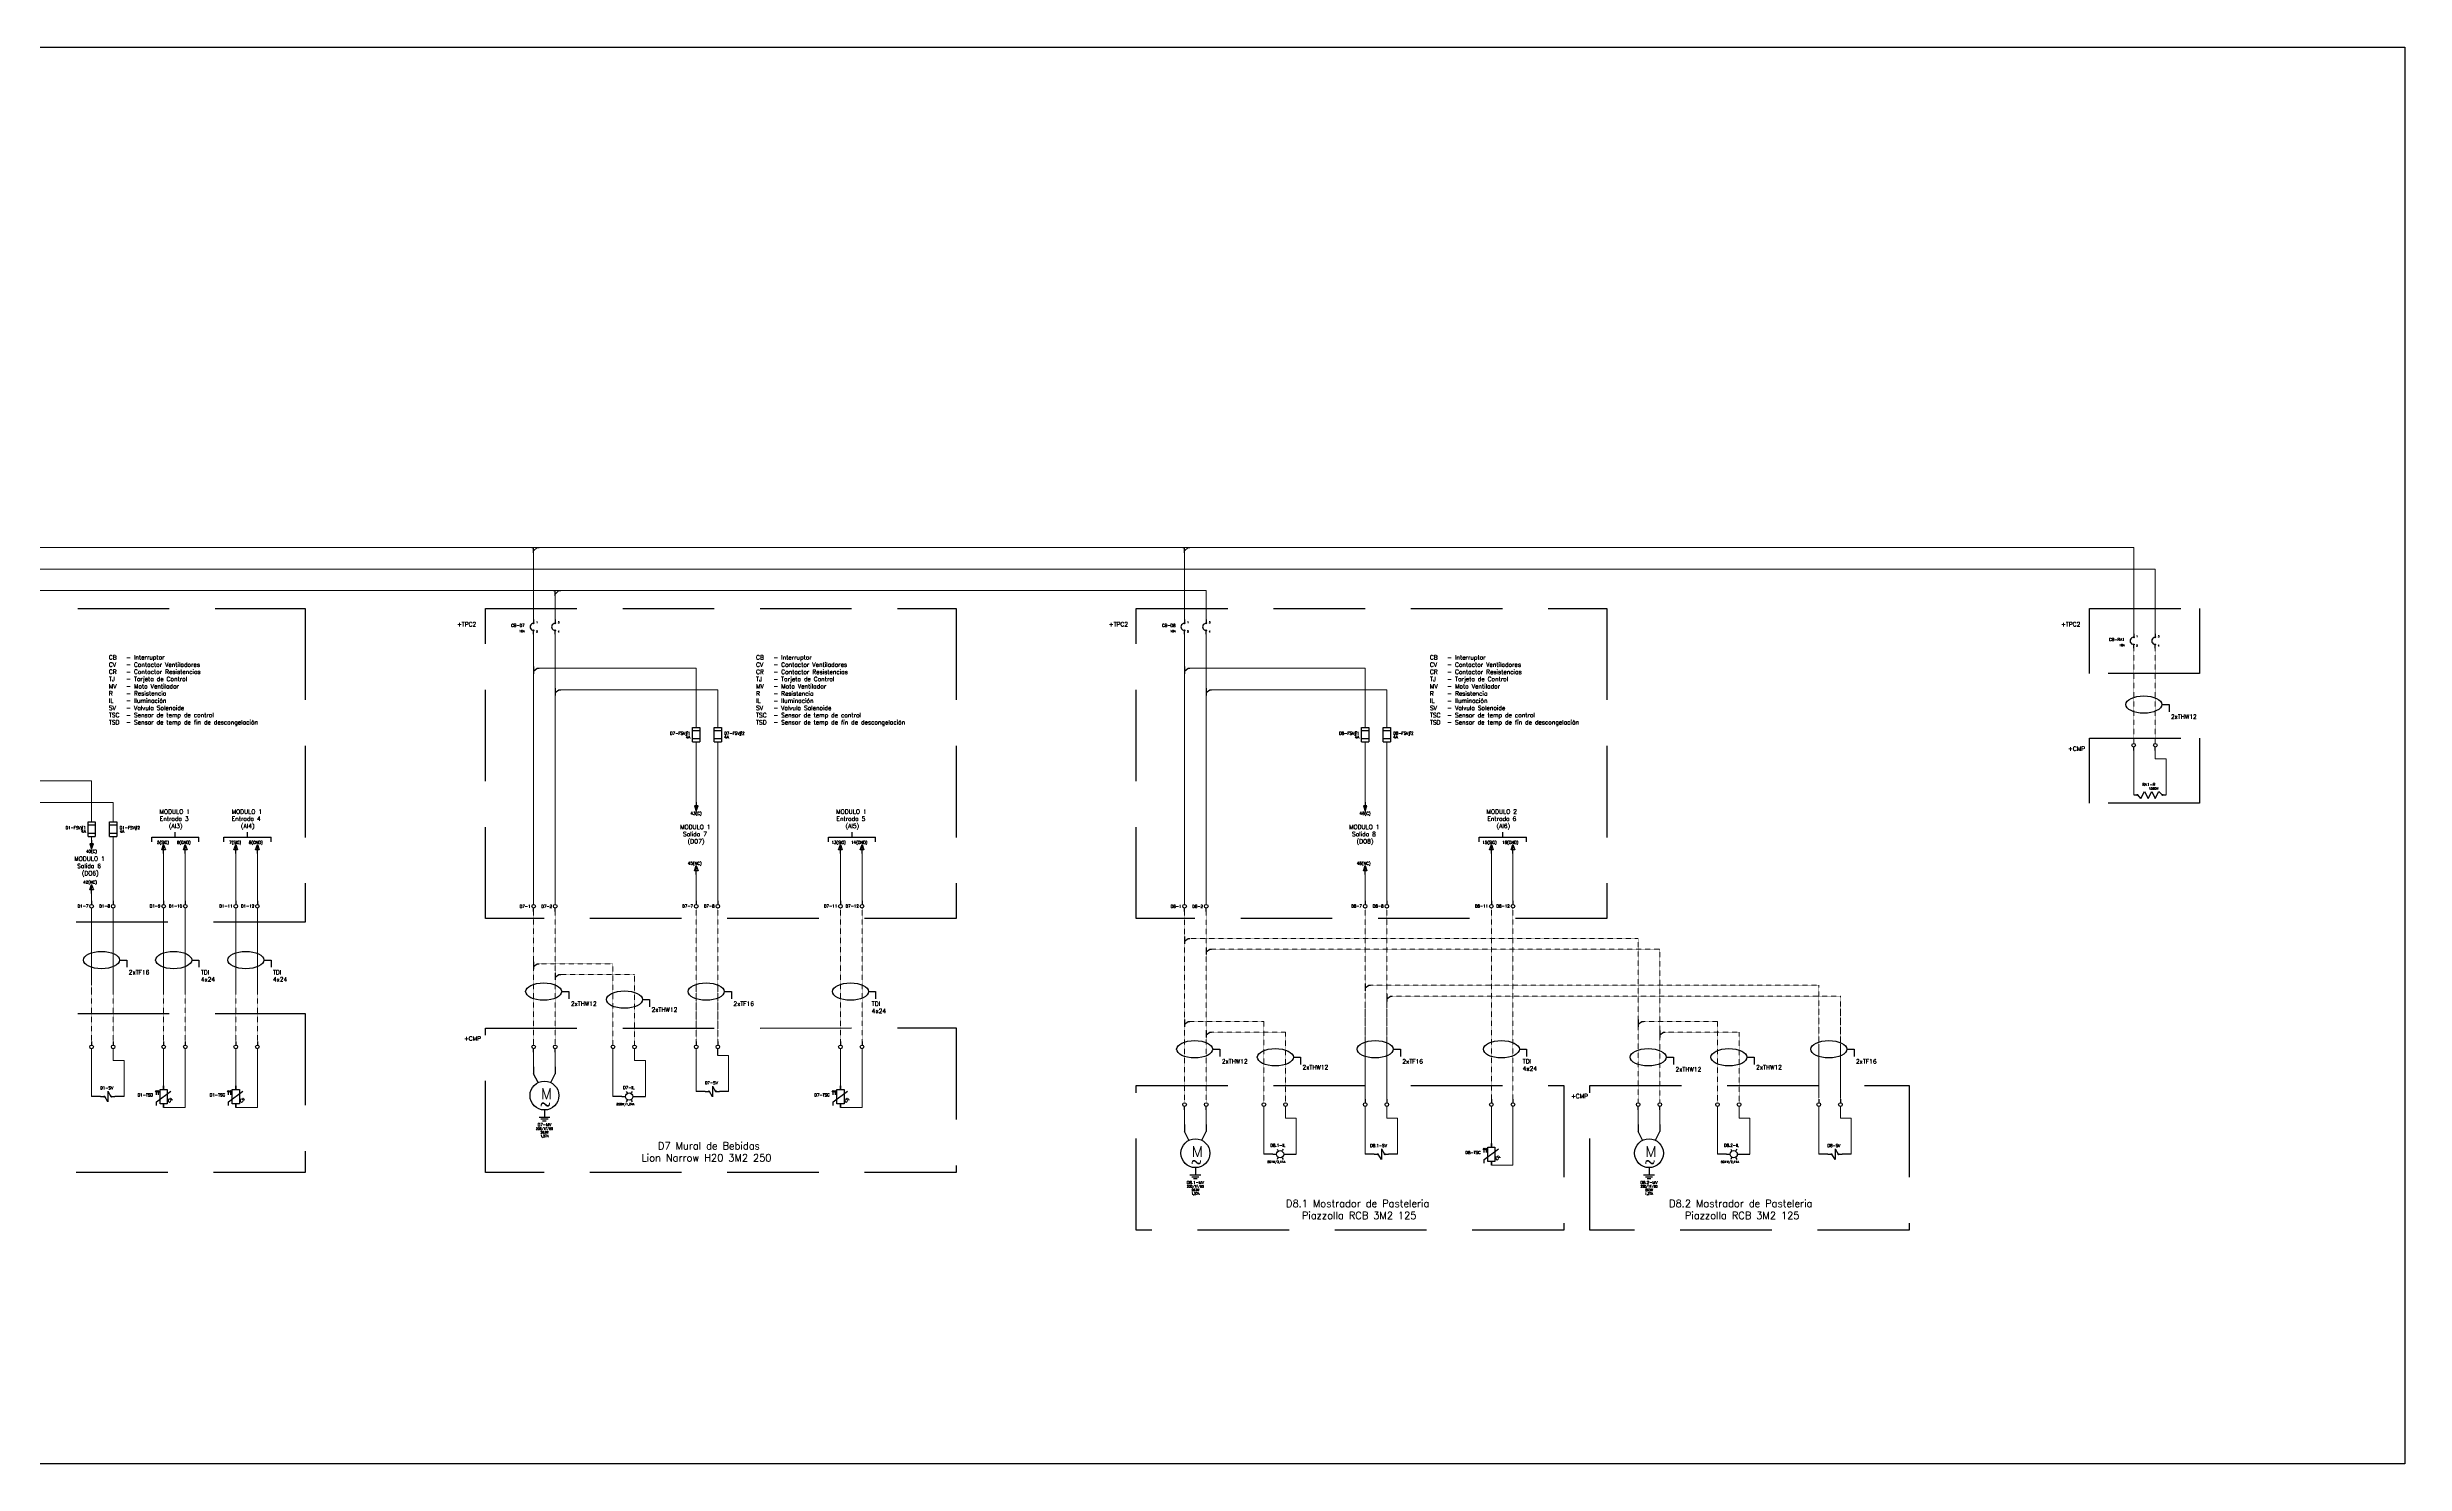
# Model space of a CAD drawing. Header units: inches. Extents: x 75782 to 87231, y -34126 to -18655.
# Drawn here: x 80034 to 83304, y -26993 to -25028 of the extents above; entities that cross this region are included whole.
import ezdxf
from ezdxf.enums import TextEntityAlignment as Align

# ---------------------------------------------------------------- set-up
doc = ezdxf.new("R2010")
doc.units = ezdxf.units.IN
doc.header["$MEASUREMENT"] = 0
doc.linetypes.add('DASHED', pattern=[19.05, 12.7, -6.35])
doc.linetypes.add('EPLANLINE7', pattern=[0])
for name, color, linetype, lineweight in [('A-Cable Belden', 9, 'Continuous', 18), ('A-Cables 220V', 6, 'Continuous', 18), ('SYMBOL', 2, 'Continuous', 25)]:
    doc.layers.add(name, color=color, linetype=linetype, lineweight=lineweight)
doc.layers.add('TEXTOS', color=7, linetype='Continuous')
doc.styles.get("Standard").update_dxf_attribs({"font": 'ROMANS.SHX'})

# ---------------------------------------------------------------- blocks, each defined once
blk = doc.blocks.new('Solenoid Coil')
for p, q in [((0, 0), (4.3, 0)), ((10, -7.5), (5.7, 0)), ((10, 7.5), (10, -7.5)), ((10, 7.5), (14.3, 0)), ((15.7, 0), (20, 0))]:
    blk.add_line(p, q)
for centre in [(5, 0), (15, 0)]:
    blk.add_circle(centre, 0.704)
at = {"flags": 4}
for tag, height, p in [('NAME', 4, (17.5, 10)), ('PAGE', 3, (15, -17.5))]:
    blk.add_attdef(tag, text='', height=height, dxfattribs=at).set_placement(p, align=Align.RIGHT)
blk = doc.blocks.new('Temperature sensor')
for p, q in [((-10, -22.5), (10, -7.5)), ((-10, -27.5), (-10, -22.5))]:
    blk.add_line(p, q)
for points in [[(0, 0), (0, 0), (0, -5), (0, -5)], [(-5, -5), (5, -5), (5, -25), (-5, -25)], [(0, -30), (0, -30), (0, -25), (0, -25)]]:
    blk.add_lwpolyline(points, close=True)
at = {"layer": 'SYMBOL', "color": 0, "linetype": 'EPLANLINE7', "lineweight": 25}
for p, q in [((-10.4, -6.5), (-11.9, -8.9)), ((-10.4, -6.5), (-10.4, -12.5)), ((-10.4, -6.5), (-8.9, -8.9)), ((-7.4, -6.5), (-7.4, -12.5))]:
    blk.add_line(p, q, dxfattribs=at)
at = {"layer": 'SYMBOL', "color": 0, "linetype": 'EPLANLINE7', "lineweight": 13}
for p, q in [((-7.4, -6.5), (-8.9, -8.9)), ((-7.4, -6.5), (-5.9, -8.9)), ((-7.4, -12.5), (-7.4, -12.5)), ((-7.4, -12.5), (-7.4, -12.5)), ((6.6, -18.3), (6.6, -21.9)), ((6.6, -21.9), (8.1, -23.1)), ((9.6, -17.1), (8.1, -18.3)), ((8.1, -18.3), (9.6, -19.5)), ((8.1, -23.1), (9.6, -21.9)), ((11.1, -18.3), (9.6, -17.1)), ((9.6, -21.9), (11.1, -18.3)), ((9.6, -19.5), (12.6, -19.5))]:
    blk.add_line(p, q, dxfattribs=at)
at = {"flags": 4}
blk.add_attdef('NAME', text='', height=4, dxfattribs=at).set_placement((-14.8, -14.6), align=Align.RIGHT)
blk = doc.blocks.new('Arrow-down')
for p, q in [((0, 0), (0, -12.5)), ((2.5, -5), (-2.5, -5)), ((-2.5, -5), (0, -12.5)), ((0, -12.5), (2.5, -5))]:
    blk.add_line(p, q)
at = {"flags": 4}
blk.add_attdef('NAME', text='', height=4, dxfattribs=at).set_placement((7.5, -17.5), align=Align.RIGHT)
blk = doc.blocks.new('Arrow-up')
for p, q in [((-2.5, 5), (0, 12.5)), ((2.5, 5), (-2.5, 5)), ((0, 0), (0, 12.5)), ((0, 12.5), (2.5, 5))]:
    blk.add_line(p, q)
at = {"flags": 4}
blk.add_attdef('NAME', text='', height=4, dxfattribs=at).set_placement((7.5, 13.5), align=Align.RIGHT)
blk = doc.blocks.new('Fusible')
at = {"color": 0, "ltscale": 0.1}
for p, q in [((45791, 2917.9), (45791, 2937.9)), ((45791, 2937.9), (45801, 2937.9)), ((45791, 2933.9), (45801, 2933.9)), ((45801, 2921.9), (45791, 2921.9)), ((45791, 2917.9), (45801, 2917.9)), ((45801, 2937.9), (45801, 2917.9))]:
    blk.add_line(p, q, dxfattribs=at)
at = {"flags": 4}
for p in [(45787.9, 2927.9), (45787.9, 2922.9)]:
    blk.add_attdef('NAME', text='', height=4, dxfattribs=at).set_placement(p, align=Align.RIGHT)
blk = doc.blocks.new('fusible1')
at = {"color": 0, "ltscale": 0.1}
for p, q in [((45821, 2917.9), (45821, 2937.9)), ((45821, 2937.9), (45831, 2937.9)), ((45821, 2933.9), (45831, 2933.9)), ((45831, 2921.9), (45821, 2921.9)), ((45821, 2917.9), (45831, 2917.9)), ((45831, 2937.9), (45831, 2917.9))]:
    blk.add_line(p, q, dxfattribs=at)
at = {"flags": 4}
for p in [(45834.9, 2927.9), (45834.9, 2922.9)]:
    blk.add_attdef('NAME', p, '', height=4, dxfattribs=at)
blk = doc.blocks.new('Borne - arriba')
blk.add_line((0, 0), (0, -5))
blk.add_circle((0, -7.5), 2.5)
at = {"flags": 4}
blk.add_attdef('NAME', text='', height=4, dxfattribs=at).set_placement((-4.4, -9.3), align=Align.RIGHT)
blk.add_attdef('#', (4.6, -8.9), '', height=3, dxfattribs=at)
blk = doc.blocks.new('derivación inferior')
for p, q in [((-2.5, 0), (0, 0)), ((0, -7.5), (0, 0)), ((0, -5), (5, 0)), ((5, 0), (7.5, 0))]:
    blk.add_line(p, q)
blk = doc.blocks.new('2F Breaker')
for p, q in [((0, 0), (0, -4.3)), ((30, 0), (30, -4.3)), ((0, -20), (0, -15.7)), ((30, -20), (30, -15.7))]:
    blk.add_line(p, q)
for centre in [(0, -5), (0, -15), (30, -5), (30, -15)]:
    blk.add_circle(centre, 0.653)
for centre in [(0, -10), (30, -10)]:
    blk.add_arc(centre, 5, 110, 250)
for s, p in [('2', (3.6, -17.7)), ('1', (3.6, -5)), ('3', (33.6, -5)), ('4', (33.6, -17.7))]:
    blk.add_text(s, height=2.5).set_placement(p)
at = {"flags": 4}
for tag, height, p in [('FEATURES', 3, (-12.5, -17.5)), ('NAME', 4, (-12.5, -10))]:
    blk.add_attdef(tag, text='', height=height, dxfattribs=at).set_placement(p, align=Align.RIGHT)
blk = doc.blocks.new('2F motor')
for p, q in [((0, 0), (0, -10)), ((30, 0), (30, -10)), ((6.1, -22.1), (0, -10)), ((23.9, -22.1), (30, -10)), ((15, -60), (15, -70)), ((7.5, -70), (22.5, -70)), ((10, -72.5), (20, -72.5)), ((12.5, -75), (17.5, -75))]:
    blk.add_line(p, q)
blk.add_circle((15, -40), 20)
blk.add_text('M', height=15).set_placement((10, -45))
at = {"insert": (8.6, -43.8), "char_height": 15, "width": 78.304, "attachment_point": 1}
blk.add_mtext('{\\Fsimplex|c0;~}', dxfattribs=at)
at = {"flags": 4}
for tag, height, p in [('CURRENT', 3, (15, -97.5)), ('VOLTAJE', 3, (15, -87.5)), ('NAME', 4, (15, -82.5)), ('HP', 3, (15, -92.5))]:
    blk.add_attdef(tag, text='', height=height, dxfattribs=at).set_placement(p, align=Align.CENTER)
blk = doc.blocks.new('derivación a la derecha')
for p, q in [((0, 2.5), (0, -7.5)), ((0, -3.75), (5, 0)), ((5, 0), (7.5, 0))]:
    blk.add_line(p, q)
blk = doc.blocks.new('Borne - abajo')
blk.add_line((0, 0), (0, 5))
blk.add_circle((0, 7.5), 2.5)
at = {"flags": 4}
blk.add_attdef('NAME', text='', height=4, dxfattribs=at).set_placement((-4.4, 5.3), align=Align.RIGHT)
blk.add_attdef('#', (4.6, 5.9), '', height=3, dxfattribs=at)
blk = doc.blocks.new('Pilot Light')
for p, q in [((-10, 0), (-5, 0)), ((-4.1, 7.1), (-3, 5.2)), ((4.1, 7.1), (3, 5.2)), ((5, 0), (10, 0)), ((-3, -5.2), (-4.1, -7.1)), ((3, -5.2), (4.1, -7.1))]:
    blk.add_line(p, q)
blk.add_circle((0, 0), 5)
at = {"flags": 4}
for tag, height, p in [('NAME', 4, (7.4, 10.4)), ('COLOR', 3, (7.2, -12.1))]:
    blk.add_attdef(tag, text='', height=height, dxfattribs=at).set_placement(p, align=Align.RIGHT)
blk = doc.blocks.new('Heater')
for p, q in [((0, 0), (4.3, 0)), ((10, -5), (5.7, 0)), ((10, -5), (15, 5)), ((15, 5), (20, -5)), ((20, -5), (25, 5)), ((25, 5), (30, -5)), ((30, -5), (35, 5)), ((35, 5), (39.3, 0)), ((40.7, 0), (45, 0))]:
    blk.add_line(p, q)
for centre in [(5, 0), (40, 0)]:
    blk.add_circle(centre, 0.704)
at = {"flags": 4}
for tag, height, p in [('NAME', 4, (30, 12.5)), ('DATA', 3, (27.5, 7.5))]:
    blk.add_attdef(tag, text='', height=height, dxfattribs=at).set_placement(p, align=Align.RIGHT)

msp = doc.modelspace()

# ---------------------------------------------------------------- linework, layer by layer
at = {"ltscale": 0.1}
for p, q in [((82966.7, -25940), (82976.7, -25940)), ((82976.7, -25940), (82976.7, -25950)), ((80178.5, -26130.5), (80178.5, -26123.7)), ((80178.5, -26123.7), (80244, -26123.7)), ((80211.2, -26123.7), (80211.2, -26117)), ((80244, -26130.5), (80244, -26123.7)), ((80278.5, -26130.5), (80278.5, -26123.7)), ((80278.5, -26123.7), (80344, -26123.7)), ((80311.2, -26123.7), (80311.2, -26117)), ((80344, -26130.5), (80344, -26123.7)), ((81117.1, -26130.5), (81117.1, -26123.7)), ((81117.1, -26123.7), (81182.6, -26123.7)), ((81149.9, -26123.7), (81149.9, -26117)), ((81182.6, -26130.5), (81182.6, -26123.7)), ((82020, -26130.5), (82020, -26123.7)), ((82020, -26123.7), (82085.6, -26123.7)), ((82052.8, -26123.7), (82052.8, -26117)), ((82085.6, -26130.5), (82085.6, -26123.7)), ((80134, -26294.3), (80144, -26294.3)), ((80144, -26294.3), (80144, -26304.3)), ((80234, -26294.3), (80244, -26294.3)), ((80244, -26294.3), (80244, -26304.3)), ((80334, -26294.3), (80344, -26294.3)), ((80344, -26294.3), (80344, -26304.3)), ((80747.2, -26338), (80757.2, -26338)), ((80757.2, -26338), (80757.2, -26348)), ((80859.2, -26349.1), (80869.2, -26349.1)), ((80869.2, -26349.1), (80869.2, -26359.1)), ((80972.7, -26338), (80982.7, -26338)), ((80972.7, -26338), (80982.7, -26338)), ((80982.7, -26338), (80982.7, -26348)), ((80982.7, -26338), (80982.7, -26348)), ((81172.7, -26338), (81182.7, -26338)), ((81182.7, -26338), (81182.7, -26348)), ((80963.8, -26426.5), (80963.8, -26417.2)), ((81650.2, -26418), (81660.2, -26418)), ((81660.2, -26418), (81660.2, -26428)), ((81900.6, -26418), (81910.6, -26418)), ((81900.6, -26418), (81910.6, -26418)), ((81910.6, -26418), (81910.6, -26428)), ((81910.6, -26418), (81910.6, -26428)), ((82075.6, -26418), (82085.6, -26418)), ((82085.6, -26418), (82085.6, -26428)), ((82529.8, -26418), (82539.8, -26418)), ((82529.8, -26418), (82539.8, -26418)), ((82539.8, -26418), (82539.8, -26428)), ((82539.8, -26418), (82539.8, -26428)), ((81762.1, -26429.1), (81772.1, -26429.1)), ((81772.1, -26429.1), (81772.1, -26439.1)), ((82279.3, -26429.1), (82289.3, -26429.1)), ((82289.3, -26429.1), (82289.3, -26439.1)), ((82391.3, -26429.1), (82401.3, -26429.1)), ((82401.3, -26429.1), (82401.3, -26439.1))]:
    msp.add_line(p, q, dxfattribs=at)
for p, q in [((82927.7, -26003.9), (82927.7, -25998.9)), ((82957.7, -26003.9), (82957.7, -25998.9)), ((80095.1, -26407.2), (80095.1, -26412.2)), ((80125.1, -26407.2), (80125.1, -26412.2)), ((80195.1, -26407.2), (80195.1, -26412.2)), ((80225.1, -26407.2), (80225.1, -26412.2)), ((80295.1, -26407.2), (80295.1, -26412.2)), ((80325.1, -26407.2), (80325.1, -26412.2)), ((80708.3, -26422.2), (80708.3, -26417.2)), ((80738.3, -26422.2), (80738.3, -26417.2)), ((80933.8, -26407.2), (80933.8, -26412.2)), ((80963.8, -26407.2), (80963.8, -26412.2)), ((81133.8, -26407.2), (81133.8, -26412.2)), ((81163.8, -26407.2), (81163.8, -26412.2)), ((80107.6, -26483.6), (80095.1, -26483.6)), ((80140.1, -26483.6), (80127.6, -26483.6)), ((80830.8, -26483.6), (80818.3, -26483.6)), ((80850.8, -26483.6), (80863.3, -26483.6)), ((80946.3, -26476.5), (80933.8, -26476.5)), ((80978.8, -26476.5), (80966.3, -26476.5)), ((81861.7, -26487.2), (81861.7, -26492.2)), ((81861.7, -26487.2), (81861.7, -26492.2)), ((81861.7, -26487.2), (81861.7, -26492.2)), ((81861.7, -26487.2), (81861.7, -26492.2)), ((81891.7, -26487.2), (81891.7, -26492.2)), ((81891.7, -26487.2), (81891.7, -26492.2)), ((81891.7, -26487.2), (81891.7, -26492.2)), ((81891.7, -26487.2), (81891.7, -26492.2)), ((82036.7, -26487.2), (82036.7, -26492.2)), ((82066.7, -26487.2), (82066.7, -26492.2)), ((82490.9, -26487.2), (82490.9, -26492.2)), ((82490.9, -26487.2), (82490.9, -26492.2)), ((82490.9, -26487.2), (82490.9, -26492.2)), ((82490.9, -26487.2), (82490.9, -26492.2)), ((82520.9, -26487.2), (82520.9, -26492.2)), ((82520.9, -26487.2), (82520.9, -26492.2)), ((82520.9, -26487.2), (82520.9, -26492.2)), ((82520.9, -26487.2), (82520.9, -26492.2)), ((81611.2, -26502.2), (81611.2, -26497.2)), ((81641.2, -26502.2), (81641.2, -26497.2)), ((82240.4, -26502.2), (82240.4, -26497.2)), ((82270.4, -26502.2), (82270.4, -26497.2)), ((81733.7, -26563.6), (81721.2, -26563.6)), ((81753.7, -26563.6), (81766.2, -26563.6)), ((81874.2, -26563.6), (81861.7, -26563.6)), ((81906.7, -26563.6), (81894.2, -26563.6)), ((82362.9, -26563.6), (82350.4, -26563.6)), ((82382.9, -26563.6), (82395.4, -26563.6)), ((82503.4, -26563.6), (82490.9, -26563.6)), ((82535.9, -26563.6), (82523.4, -26563.6))]:
    msp.add_line(p, q)
msp.add_lwpolyline([(75782.1, -25028.5), (83303.8, -25028.5), (83303.8, -26992.9), (75782.1, -26992.9)], close=True, dxfattribs=at)
msp.add_lwpolyline([(75782.1, -25028.5), (83303.8, -25028.5), (83303.8, -26992.9), (75782.1, -26992.9)], close=True, dxfattribs=at)
at = {"linetype": 'DASHED', "ltscale": 10}
for points in [[(79504.4, -25806.7), (80391.3, -25806.7), (80391.3, -26241.9), (79504.4, -26241.9)], [(80641.3, -25806.7), (81294.2, -25806.7), (81294.2, -26236.9), (80641.3, -26236.9)], [(81544.2, -25806.7), (82197.1, -25806.7), (82197.1, -26236.9), (81544.2, -26236.9)], [(82866.3, -25806.7), (83019.2, -25806.7), (83019.2, -25896.9), (82866.3, -25896.9)], [(82866.3, -25986.7), (83019.2, -25986.7), (83019.2, -26076.9), (82866.3, -26076.9)], [(79504.4, -26368.6), (80391.3, -26368.6), (80391.3, -26588.8), (79504.4, -26588.8)], [(80641.3, -26388.6), (81294.2, -26388.5), (81294.2, -26588.8), (80641.3, -26588.8)], [(81544.2, -26468.5), (82137.1, -26468.5), (82137.1, -26668.8), (81544.2, -26668.8)], [(82173.4, -26468.5), (82616.3, -26468.5), (82616.3, -26668.8), (82173.4, -26668.8)]]:
    msp.add_lwpolyline(points, close=True, dxfattribs=at)
for centre in [(82927.7, -25996.4), (82957.7, -25996.4), (80095.1, -26414.7), (80125.1, -26414.7), (80195.1, -26414.7), (80225.1, -26414.7), (80295.1, -26414.7), (80325.1, -26414.7), (80708.3, -26414.7), (80738.3, -26414.7), (80818.3, -26414.7), (80848.3, -26414.7), (80933.8, -26414.7), (80933.8, -26414.7), (80933.8, -26414.7), (80963.8, -26414.7), (80963.8, -26414.7), (80963.8, -26414.7), (81133.8, -26414.7), (81163.8, -26414.7), (81611.2, -26494.7), (81641.2, -26494.7), (81721.2, -26494.7), (81751.2, -26494.7), (81861.7, -26494.7), (81861.7, -26494.7), (81861.7, -26494.7), (81861.7, -26494.7), (81861.7, -26494.7), (81861.7, -26494.7), (81891.7, -26494.7), (81891.7, -26494.7), (81891.7, -26494.7), (81891.7, -26494.7), (81891.7, -26494.7), (81891.7, -26494.7), (82036.7, -26494.7), (82066.7, -26494.7), (82240.4, -26494.7), (82270.4, -26494.7), (82350.4, -26494.7), (82380.4, -26494.7), (82490.9, -26494.7), (82490.9, -26494.7), (82490.9, -26494.7), (82490.9, -26494.7), (82490.9, -26494.7), (82490.9, -26494.7), (82520.9, -26494.7), (82520.9, -26494.7), (82520.9, -26494.7), (82520.9, -26494.7), (82520.9, -26494.7), (82520.9, -26494.7)]:
    msp.add_circle(centre, 2.5)
at = {"ltscale": 0.1}
for centre in [(82941.7, -25940), (80109, -26294.3), (80209, -26294.3), (80309, -26294.3), (80722.2, -26338), (80834.2, -26349.1), (80947.7, -26338), (81147.7, -26338), (81625.2, -26418), (81737.1, -26429.1), (81875.6, -26418), (82050.6, -26418), (82254.3, -26429.1), (82366.3, -26429.1), (82504.8, -26418)]:
    msp.add_ellipse(centre, major_axis=(-25, 0), ratio=0.48, dxfattribs=at)
at = {"layer": 'A-Cable Belden'}
for p, q in [((80195.1, -26217.2), (80195.1, -26146.7)), ((80225.1, -26146.7), (80225.1, -26217.2)), ((80295.1, -26217.2), (80295.1, -26146.7)), ((80325.1, -26146.7), (80325.1, -26217.2)), ((81133.8, -26217.2), (81133.8, -26146.7)), ((81163.8, -26146.7), (81163.8, -26217.2)), ((82036.7, -26217.2), (82036.7, -26146.7)), ((82066.7, -26146.7), (82066.7, -26217.2)), ((80195.1, -26334.2), (80195.1, -26222.2)), ((80225.1, -26222.2), (80225.1, -26334.2)), ((80295.1, -26334.2), (80295.1, -26222.2)), ((80325.1, -26222.2), (80325.1, -26334.2)), ((80195.1, -26468.6), (80195.1, -26417.2)), ((80225.1, -26417.2), (80225.1, -26498.6)), ((80295.1, -26471.1), (80295.1, -26417.2)), ((80325.1, -26417.2), (80325.1, -26498.6)), ((81133.8, -26471.1), (81133.8, -26417.2)), ((81163.8, -26417.2), (81163.8, -26498.6)), ((80225.1, -26498.6), (80195.1, -26498.6)), ((80325.1, -26498.6), (80295.1, -26498.6)), ((81163.8, -26498.6), (81133.8, -26498.6)), ((82036.7, -26551.1), (82036.7, -26497.2)), ((82066.7, -26497.2), (82066.7, -26578.6)), ((82066.7, -26578.6), (82036.7, -26578.6))]:
    msp.add_line(p, q, dxfattribs=at)
at = {"layer": 'A-Cable Belden', "linetype": 'DASHED', "ltscale": 0.01}
for p, q in [((81133.8, -26222.2), (81133.8, -26407.2)), ((81163.8, -26222.2), (81163.8, -26407.2)), ((82036.7, -26222.2), (82036.7, -26487.2)), ((82066.7, -26222.2), (82066.7, -26487.2)), ((80195.1, -26334.2), (80195.1, -26338.1)), ((80195.1, -26338.1), (80195.1, -26407.2)), ((80225.1, -26334.2), (80225.1, -26338.1)), ((80225.1, -26338.1), (80225.1, -26407.2)), ((80295.1, -26334.2), (80295.1, -26338.1)), ((80295.1, -26338.1), (80295.1, -26407.2)), ((80325.1, -26334.2), (80325.1, -26338.1)), ((80325.1, -26338.1), (80325.1, -26407.2))]:
    msp.add_line(p, q, dxfattribs=at)
at = {"layer": 'A-Cables 220V'}
for p, q in [((77316.9, -25722.1), (82927.7, -25722.1)), ((80708.3, -25822.3), (80708.3, -25722.1)), ((81611.2, -25822.3), (81611.2, -25722.1)), ((82927.7, -25841.8), (82927.7, -25722.1)), ((77346.9, -25752.1), (82957.7, -25752.1)), ((82957.7, -25841.8), (82957.7, -25752.1)), ((77376.9, -25782.1), (81641.2, -25782)), ((80738.3, -25822.3), (80738.3, -25782)), ((81641.2, -25822.3), (81641.2, -25782.1)), ((80708.3, -25842.3), (80708.3, -25887.3)), ((80738.3, -25842.3), (80738.3, -25917.3)), ((81611.2, -25842.3), (81611.2, -25887.3)), ((81641.2, -25842.3), (81641.2, -25917.3)), ((80708.3, -25897.3), (80708.3, -26217.2)), ((80715.8, -25889.8), (80933.8, -25889.8)), ((80933.8, -25889.8), (80933.8, -25971.9)), ((81611.2, -25897.3), (81611.2, -26217.2)), ((81618.7, -25889.8), (81861.7, -25889.8)), ((81861.7, -25889.8), (81861.7, -25971.9)), ((80738.3, -25927.3), (80738.3, -26217.2)), ((80745.8, -25919.8), (80963.8, -25919.8)), ((80963.8, -25919.8), (80963.8, -25971.9)), ((81641.2, -25927.3), (81641.2, -26217.2)), ((81648.7, -25919.8), (81891.7, -25919.8)), ((81891.7, -25919.8), (81891.7, -25971.9)), ((80933.8, -25991.9), (80933.8, -26075.5)), ((80963.8, -25991.9), (80963.8, -26217.2)), ((81861.7, -25991.9), (81861.7, -26075.5)), ((81891.7, -25991.9), (81891.7, -26217.2)), ((82927.7, -25998.9), (82927.7, -26065.4)), ((82957.7, -25998.9), (82957.7, -26015.4)), ((82972.7, -26015.4), (82957.7, -26015.4)), ((82972.7, -26065.4), (82972.7, -26015.4)), ((79602.6, -26045.7), (80095.1, -26045.7)), ((80095.1, -26045.7), (80095.1, -26102.8)), ((79632.6, -26075.7), (80125.1, -26075.7)), ((80125.1, -26075.7), (80125.1, -26102.8)), ((80095.1, -26122.8), (80095.1, -26128.1)), ((80125.1, -26122.8), (80125.1, -26217.2)), ((80933.8, -26175.7), (80933.8, -26217.2)), ((81861.7, -26175.7), (81861.7, -26217.2)), ((80095.1, -26201.9), (80095.1, -26217.2)), ((80095.1, -26222.2), (80095.1, -26329.2)), ((80125.1, -26222.2), (80125.1, -26334.2)), ((80095.1, -26417.2), (80095.1, -26483.6)), ((80125.1, -26417.2), (80125.1, -26433.6)), ((80708.3, -26417.2), (80708.3, -26442.2)), ((80738.3, -26417.2), (80738.3, -26442.2)), ((80818.3, -26417.2), (80818.3, -26483.6)), ((80848.3, -26417.2), (80848.3, -26433.6)), ((80933.8, -26417.2), (80933.8, -26476.5)), ((80140.1, -26433.6), (80125.1, -26433.6)), ((80140.1, -26483.6), (80140.1, -26433.6)), ((80863.3, -26433.6), (80848.3, -26433.6)), ((80863.3, -26483.6), (80863.3, -26433.6)), ((80978.8, -26426.5), (80963.8, -26426.5)), ((80978.8, -26476.5), (80978.8, -26426.5)), ((81611.2, -26497.2), (81611.2, -26522.2)), ((81641.2, -26497.2), (81641.2, -26522.2)), ((81721.2, -26497.2), (81721.2, -26563.6)), ((81751.2, -26497.2), (81751.2, -26513.6)), ((81766.2, -26513.6), (81751.2, -26513.6)), ((81766.2, -26563.6), (81766.2, -26513.6)), ((81861.7, -26497.2), (81861.7, -26563.6)), ((81891.7, -26513.6), (81891.7, -26497.2)), ((81891.7, -26513.6), (81891.7, -26497.2)), ((81906.7, -26513.6), (81891.7, -26513.6)), ((81906.7, -26563.6), (81906.7, -26513.6)), ((82240.4, -26497.2), (82240.4, -26522.2)), ((82270.4, -26497.2), (82270.4, -26522.2)), ((82350.4, -26497.2), (82350.4, -26563.6)), ((82380.4, -26497.2), (82380.4, -26513.6)), ((82395.4, -26513.6), (82380.4, -26513.6)), ((82395.4, -26563.6), (82395.4, -26513.6)), ((82490.9, -26497.2), (82490.9, -26563.6)), ((82520.9, -26513.6), (82520.9, -26497.2)), ((82535.9, -26513.6), (82520.9, -26513.6)), ((82535.9, -26563.6), (82535.9, -26513.6))]:
    msp.add_line(p, q, dxfattribs=at)
at = {"layer": 'A-Cables 220V', "linetype": 'DASHED', "ltscale": 0.01}
for p, q in [((82927.7, -25861.8), (82927.7, -25993.9)), ((82957.7, -25861.8), (82957.7, -25993.9)), ((80708.3, -26222.2), (80708.3, -26412.2)), ((80738.3, -26222.2), (80738.3, -26412.2)), ((80933.8, -26222.2), (80933.8, -26407.2)), ((80933.8, -26222.2), (80933.8, -26412.2)), ((80963.8, -26222.2), (80963.8, -26412.2)), ((81611.2, -26227.2), (81611.2, -26492.2)), ((81641.2, -26227.2), (81641.2, -26492.2)), ((81861.7, -26222.2), (81861.7, -26487.2)), ((81861.7, -26222.2), (81861.7, -26492.2)), ((81861.7, -26227.2), (81861.7, -26487.2)), ((81891.7, -26222.2), (81891.7, -26492.2)), ((81891.7, -26227.2), (81891.7, -26487.2)), ((82240.4, -26264.3), (81616.2, -26264.3)), ((82270.4, -26279.3), (81646.2, -26279.3)), ((82240.4, -26264.3), (82240.4, -26492.2)), ((82270.4, -26279.3), (82270.4, -26492.2)), ((80818.3, -26299.4), (80715.8, -26299.4)), ((80848.3, -26314.4), (80745.8, -26314.4)), ((80818.3, -26299.4), (80818.3, -26412.2)), ((80848.3, -26314.4), (80848.3, -26412.2)), ((80095.1, -26329.2), (80095.1, -26338.1)), ((80095.1, -26338.1), (80095.1, -26407.2)), ((80125.1, -26334.2), (80125.1, -26338.1)), ((80125.1, -26338.1), (80125.1, -26407.2)), ((80933.8, -26331), (80933.8, -26400.1)), ((80963.8, -26331), (80963.8, -26400.1)), ((81861.7, -26352.2), (81861.7, -26487.2)), ((82490.9, -26329.3), (81866.7, -26329.3)), ((81891.7, -26352.2), (81891.7, -26487.2)), ((82520.9, -26344.3), (81896.7, -26344.3)), ((82490.9, -26329.3), (82490.9, -26487.2)), ((82490.9, -26329.3), (82490.9, -26492.2)), ((82490.9, -26329.3), (82490.9, -26487.2)), ((82490.9, -26352.2), (82490.9, -26487.2)), ((82520.9, -26344.3), (82520.9, -26492.2)), ((82520.9, -26344.3), (82520.9, -26487.2)), ((82520.9, -26352.2), (82520.9, -26487.2)), ((81721.2, -26379.3), (81618.7, -26379.3)), ((81721.2, -26379.3), (81721.2, -26492.2)), ((82350.4, -26379.3), (82247.9, -26379.3)), ((82350.4, -26379.3), (82350.4, -26492.2)), ((81751.2, -26394.3), (81648.7, -26394.3)), ((81751.2, -26394.3), (81751.2, -26492.2)), ((81861.7, -26410.9), (81861.7, -26480)), ((81891.7, -26410.9), (81891.7, -26480)), ((82380.4, -26394.3), (82277.9, -26394.3)), ((82380.4, -26394.3), (82380.4, -26492.2)), ((82490.9, -26410.9), (82490.9, -26480)), ((82520.9, -26410.9), (82520.9, -26480))]:
    msp.add_line(p, q, dxfattribs=at)

# ---------------------------------------------------------------- block references
for name, p in [('derivación inferior', (80708.3, -25722.1)), ('derivación inferior', (81611.2, -25722.1)), ('derivación inferior', (80738.3, -25782)), ('derivación a la derecha', (80708.3, -25889.8)), ('derivación a la derecha', (81611.2, -25889.8)), ('derivación a la derecha', (80738.3, -25919.8)), ('derivación a la derecha', (81641.2, -25919.8)), ('derivación a la derecha', (81611.2, -26264.3)), ('derivación a la derecha', (81641.2, -26279.3)), ('derivación a la derecha', (80708.3, -26299.4)), ('derivación a la derecha', (80738.3, -26314.4)), ('derivación a la derecha', (81861.7, -26329.3)), ('derivación a la derecha', (81891.7, -26344.3)), ('derivación a la derecha', (81611.2, -26379.3)), ('derivación a la derecha', (82240.4, -26379.3)), ('derivación a la derecha', (81641.2, -26394.3)), ('derivación a la derecha', (82270.4, -26394.3))]:
    msp.add_blockref(name, p)
ref = msp.add_blockref('2F Breaker', (80708.3, -25822.3))
ref.add_attrib('NAME', 'CB-D7', dxfattribs={"height": 4}).set_placement((80695.8, -25832.3), align=Align.RIGHT)
ref.add_attrib('FEATURES', '10A', dxfattribs={"height": 3}).set_placement((80695.8, -25839.8), align=Align.RIGHT)
ref = msp.add_blockref('2F Breaker', (81611.2, -25822.3))
ref.add_attrib('NAME', 'CB-D8', dxfattribs={"height": 4}).set_placement((81598.7, -25832.3), align=Align.RIGHT)
ref.add_attrib('FEATURES', '10A', dxfattribs={"height": 3}).set_placement((81598.7, -25839.8), align=Align.RIGHT)
ref = msp.add_blockref('2F Breaker', (82927.7, -25841.8))
ref.add_attrib('NAME', 'CB-RA1', dxfattribs={"height": 4}).set_placement((82915.2, -25851.8), align=Align.RIGHT)
ref.add_attrib('FEATURES', '16A', dxfattribs={"height": 3}).set_placement((82915.2, -25859.3), align=Align.RIGHT)
at = {"color": 0}
ref = msp.add_blockref('Fusible', (35137.8, -28909.7), dxfattribs=at)
ref.add_attrib('NAME', 'D7-FSV#1', dxfattribs={"height": 4}).set_placement((80925.7, -25981.9), align=Align.RIGHT)
ref.add_attrib('NAME', '4A', dxfattribs={"height": 4}).set_placement((80925.7, -25986.9), align=Align.RIGHT)
ref = msp.add_blockref('fusible1', (35137.8, -28909.7), dxfattribs=at)
ref.add_attrib('NAME', 'D7-FSV#2', (80972.7, -25981.9), dxfattribs={"height": 4})
ref.add_attrib('NAME', '4A', (80972.7, -25986.9), dxfattribs={"height": 4})
ref = msp.add_blockref('Fusible', (36065.7, -28909.7))
ref.add_attrib('NAME', 'D8-FSV#1', dxfattribs={"height": 4}).set_placement((81853.6, -25981.9), align=Align.RIGHT)
ref.add_attrib('NAME', '4A', dxfattribs={"height": 4}).set_placement((81853.6, -25986.9), align=Align.RIGHT)
ref = msp.add_blockref('fusible1', (36065.7, -28909.7))
ref.add_attrib('NAME', 'D8-FSV#2', (81900.6, -25981.9), dxfattribs={"height": 4})
ref.add_attrib('NAME', '4A', (81900.6, -25986.9), dxfattribs={"height": 4})
ref = msp.add_blockref('Heater', (82927.7, -26065.4))
ref.add_attrib('NAME', 'RA1-R', dxfattribs={"height": 4}).set_placement((82957.7, -26052.9), align=Align.RIGHT)
ref.add_attrib('DATA', '1500W', dxfattribs={"height": 3}).set_placement((82955.2, -26057.9), align=Align.CENTER)
ref = msp.add_blockref('Arrow-down', (80933.8, -26075.5))
ref.add_attrib('NAME', '43(C)', dxfattribs={"height": 4}).set_placement((80941.3, -26093), align=Align.RIGHT)
ref = msp.add_blockref('Arrow-down', (81861.7, -26075.5))
ref.add_attrib('NAME', '46(C)', dxfattribs={"height": 4}).set_placement((81869.2, -26093), align=Align.RIGHT)
ref = msp.add_blockref('Fusible', (34299.2, -29040.7))
ref.add_attrib('NAME', 'D1-FSV#1', dxfattribs={"height": 4}).set_placement((80087.1, -26112.8), align=Align.RIGHT)
ref.add_attrib('NAME', '4A', dxfattribs={"height": 4}).set_placement((80087.1, -26117.8), align=Align.RIGHT)
ref = msp.add_blockref('Arrow-down', (80095.1, -26128.1))
ref.add_attrib('NAME', '40(C)', dxfattribs={"height": 4}).set_placement((80102.6, -26145.6), align=Align.RIGHT)
ref = msp.add_blockref('fusible1', (34299.2, -29040.7))
ref.add_attrib('NAME', 'D1-FSV#2', (80134.1, -26112.8), dxfattribs={"height": 4})
ref.add_attrib('NAME', '4A', (80134.1, -26117.8), dxfattribs={"height": 4})
ref = msp.add_blockref('Arrow-up', (80195.1, -26146.7))
ref.add_attrib('NAME', '5(SIG)', dxfattribs={"height": 4}).set_placement((80202.6, -26133.2), align=Align.RIGHT)
ref = msp.add_blockref('Arrow-up', (80225.1, -26146.7))
ref.add_attrib('NAME', '6(GND)', dxfattribs={"height": 4}).set_placement((80232.6, -26133.2), align=Align.RIGHT)
ref = msp.add_blockref('Arrow-up', (80295.1, -26146.7))
ref.add_attrib('NAME', '7(SIG)', dxfattribs={"height": 4}).set_placement((80302.6, -26133.2), align=Align.RIGHT)
ref = msp.add_blockref('Arrow-up', (80325.1, -26146.7))
ref.add_attrib('NAME', '8(GND)', dxfattribs={"height": 4}).set_placement((80332.6, -26133.2), align=Align.RIGHT)
ref = msp.add_blockref('Arrow-up', (81133.8, -26146.7))
ref.add_attrib('NAME', '13(SIG)', dxfattribs={"height": 4}).set_placement((81141.3, -26133.2), align=Align.RIGHT)
ref = msp.add_blockref('Arrow-up', (81163.8, -26146.7))
ref.add_attrib('NAME', '14(GND)', dxfattribs={"height": 4}).set_placement((81171.3, -26133.2), align=Align.RIGHT)
ref = msp.add_blockref('Arrow-up', (82036.7, -26146.7))
ref.add_attrib('NAME', '15(SIG)', dxfattribs={"height": 4}).set_placement((82044.2, -26133.2), align=Align.RIGHT)
ref = msp.add_blockref('Arrow-up', (82066.7, -26146.7))
ref.add_attrib('NAME', '16(GND)', dxfattribs={"height": 4}).set_placement((82074.2, -26133.2), align=Align.RIGHT)
ref = msp.add_blockref('Arrow-up', (80933.8, -26175.7))
ref.add_attrib('NAME', '45(NC)', dxfattribs={"height": 4}).set_placement((80941.3, -26162.2), align=Align.RIGHT)
ref = msp.add_blockref('Arrow-up', (81861.7, -26175.7))
ref.add_attrib('NAME', '48(NC)', dxfattribs={"height": 4}).set_placement((81869.2, -26162.2), align=Align.RIGHT)
ref = msp.add_blockref('Arrow-up', (80095.1, -26201.9))
ref.add_attrib('NAME', '42(NC)', dxfattribs={"height": 4}).set_placement((80102.6, -26188.4), align=Align.RIGHT)
ref = msp.add_blockref('Borne - arriba', (80095.1, -26212.2))
ref.add_attrib('NAME', 'D1-7', dxfattribs={"height": 4}).set_placement((80090.7, -26221.5), align=Align.RIGHT)
ref = msp.add_blockref('Borne - arriba', (80125.1, -26212.2))
ref.add_attrib('NAME', 'D1-8', dxfattribs={"height": 4}).set_placement((80120.7, -26221.5), align=Align.RIGHT)
ref = msp.add_blockref('Borne - arriba', (80195.1, -26212.2))
ref.add_attrib('NAME', 'D1-9', dxfattribs={"height": 4}).set_placement((80190.7, -26221.5), align=Align.RIGHT)
ref = msp.add_blockref('Borne - arriba', (80225.1, -26212.2))
ref.add_attrib('NAME', 'D1-10', dxfattribs={"height": 4}).set_placement((80220.7, -26221.5), align=Align.RIGHT)
ref = msp.add_blockref('Borne - arriba', (80295.1, -26212.2))
ref.add_attrib('NAME', 'D1-11', dxfattribs={"height": 4}).set_placement((80290.7, -26221.5), align=Align.RIGHT)
ref = msp.add_blockref('Borne - arriba', (80325.1, -26212.2))
ref.add_attrib('NAME', 'D1-12', dxfattribs={"height": 4}).set_placement((80320.7, -26221.5), align=Align.RIGHT)
ref = msp.add_blockref('Borne - abajo', (80708.3, -26227.2))
ref.add_attrib('NAME', 'D7-1', dxfattribs={"height": 4}).set_placement((80703.9, -26221.9), align=Align.RIGHT)
ref = msp.add_blockref('Borne - abajo', (80738.3, -26227.2))
ref.add_attrib('NAME', 'D7-2', dxfattribs={"height": 4}).set_placement((80733.9, -26221.9), align=Align.RIGHT)
ref = msp.add_blockref('Borne - arriba', (80933.8, -26212.2))
ref.add_attrib('NAME', 'D7-7', dxfattribs={"height": 4}).set_placement((80929.3, -26221.5), align=Align.RIGHT)
ref = msp.add_blockref('Borne - arriba', (80963.8, -26212.2))
ref.add_attrib('NAME', 'D7-8', dxfattribs={"height": 4}).set_placement((80959.3, -26221.5), align=Align.RIGHT)
ref = msp.add_blockref('Borne - arriba', (81133.8, -26212.2))
ref.add_attrib('NAME', 'D7-11', dxfattribs={"height": 4}).set_placement((81129.3, -26221.5), align=Align.RIGHT)
ref = msp.add_blockref('Borne - arriba', (81163.8, -26212.2))
ref.add_attrib('NAME', 'D7-12', dxfattribs={"height": 4}).set_placement((81159.3, -26221.5), align=Align.RIGHT)
ref = msp.add_blockref('Borne - abajo', (81611.2, -26227.2))
ref.add_attrib('NAME', 'D8-1', dxfattribs={"height": 4}).set_placement((81606.8, -26221.9), align=Align.RIGHT)
ref = msp.add_blockref('Borne - abajo', (81641.2, -26227.2))
ref.add_attrib('NAME', 'D8-2', dxfattribs={"height": 4}).set_placement((81636.8, -26221.9), align=Align.RIGHT)
ref = msp.add_blockref('Borne - arriba', (81861.7, -26212.2))
ref.add_attrib('NAME', 'D8-7', dxfattribs={"height": 4}).set_placement((81857.2, -26221.5), align=Align.RIGHT)
ref = msp.add_blockref('Borne - arriba', (81891.7, -26212.2))
ref.add_attrib('NAME', 'D8-8', dxfattribs={"height": 4}).set_placement((81887.2, -26221.5), align=Align.RIGHT)
ref = msp.add_blockref('Borne - arriba', (82036.7, -26212.2))
ref.add_attrib('NAME', 'D8-11', dxfattribs={"height": 4}).set_placement((82032.2, -26221.5), align=Align.RIGHT)
ref = msp.add_blockref('Borne - arriba', (82066.7, -26212.2))
ref.add_attrib('NAME', 'D8-12', dxfattribs={"height": 4}).set_placement((82062.2, -26221.5), align=Align.RIGHT)
ref = msp.add_blockref('2F motor', (80708.3, -26442.2))
ref.add_attrib('CURRENT', '1,27A', dxfattribs={"height": 3}).set_placement((80723.3, -26539.7), align=Align.CENTER)
ref.add_attrib('HP', '263W', dxfattribs={"height": 3}).set_placement((80723.3, -26534.7), align=Align.CENTER)
ref.add_attrib('VOLTAJE', '220/1F/60', dxfattribs={"height": 3}).set_placement((80723.3, -26529.7), align=Align.CENTER)
ref.add_attrib('NAME', 'D7-MV', dxfattribs={"height": 4}).set_placement((80723.3, -26524.7), align=Align.CENTER)
ref = msp.add_blockref('Solenoid Coil', (80107.6, -26483.6))
ref.add_attrib('NAME', 'D1-SV', dxfattribs={"height": 4}).set_placement((80125.1, -26473.6), align=Align.RIGHT)
ref = msp.add_blockref('Temperature sensor', (80195.1, -26468.6))
ref.add_attrib('NAME', 'D1-TSD', dxfattribs={"height": 4}).set_placement((80180.3, -26483.3), align=Align.RIGHT)
ref = msp.add_blockref('Temperature sensor', (80295.1, -26468.6))
ref.add_attrib('NAME', 'D1-TSC', dxfattribs={"height": 4}).set_placement((80280.3, -26483.3), align=Align.RIGHT)
ref = msp.add_blockref('Pilot Light', (80840.8, -26483.6))
ref.add_attrib('NAME', 'D7-IL', dxfattribs={"height": 4}).set_placement((80848.2, -26473.2), align=Align.RIGHT)
ref.add_attrib('COLOR', '258W/1,24A', dxfattribs={"height": 3}).set_placement((80848, -26495.7), align=Align.RIGHT)
ref = msp.add_blockref('Solenoid Coil', (80946.3, -26476.5))
ref.add_attrib('NAME', 'D7-SV', dxfattribs={"height": 4}).set_placement((80963.8, -26466.5), align=Align.RIGHT)
ref = msp.add_blockref('Temperature sensor', (81133.8, -26468.6))
ref.add_attrib('NAME', 'D7-TSC', dxfattribs={"height": 4}).set_placement((81118.9, -26483.3), align=Align.RIGHT)
ref = msp.add_blockref('2F motor', (81611.2, -26522.2))
ref.add_attrib('CURRENT', '1,27A', dxfattribs={"height": 3}).set_placement((81626.2, -26619.7), align=Align.CENTER)
ref.add_attrib('HP', '263W', dxfattribs={"height": 3}).set_placement((81626.2, -26614.7), align=Align.CENTER)
ref.add_attrib('VOLTAJE', '220/1F/60', dxfattribs={"height": 3}).set_placement((81626.2, -26609.7), align=Align.CENTER)
ref.add_attrib('NAME', 'D8.1-MV', dxfattribs={"height": 4}).set_placement((81626.2, -26604.7), align=Align.CENTER)
ref = msp.add_blockref('Pilot Light', (81743.7, -26563.6))
ref.add_attrib('NAME', 'D8.1-IL', dxfattribs={"height": 4}).set_placement((81751.1, -26553.2), align=Align.RIGHT)
ref.add_attrib('COLOR', '501W/2,41A', dxfattribs={"height": 3}).set_placement((81750.9, -26575.7), align=Align.RIGHT)
ref = msp.add_blockref('Solenoid Coil', (81874.2, -26563.6))
ref.add_attrib('NAME', 'D8.1-SV', dxfattribs={"height": 4}).set_placement((81891.7, -26553.6), align=Align.RIGHT)
ref = msp.add_blockref('Temperature sensor', (82036.7, -26548.6))
ref.add_attrib('NAME', 'D8-TSC', dxfattribs={"height": 4}).set_placement((82021.9, -26563.2), align=Align.RIGHT)
ref = msp.add_blockref('2F motor', (82240.4, -26522.2))
ref.add_attrib('CURRENT', '1,27A', dxfattribs={"height": 3}).set_placement((82255.4, -26619.7), align=Align.CENTER)
ref.add_attrib('HP', '263W', dxfattribs={"height": 3}).set_placement((82255.4, -26614.7), align=Align.CENTER)
ref.add_attrib('VOLTAJE', '220/1F/60', dxfattribs={"height": 3}).set_placement((82255.4, -26609.7), align=Align.CENTER)
ref.add_attrib('NAME', 'D8.2-MV', dxfattribs={"height": 4}).set_placement((82255.4, -26604.7), align=Align.CENTER)
ref = msp.add_blockref('Pilot Light', (82372.9, -26563.6))
ref.add_attrib('NAME', 'D8.2-IL', dxfattribs={"height": 4}).set_placement((82380.3, -26553.2), align=Align.RIGHT)
ref.add_attrib('COLOR', '501W/2,41A', dxfattribs={"height": 3}).set_placement((82380.1, -26575.7), align=Align.RIGHT)
ref = msp.add_blockref('Solenoid Coil', (82503.4, -26563.6))
ref.add_attrib('NAME', 'D8-SV', dxfattribs={"height": 4}).set_placement((82520.9, -26553.6), align=Align.RIGHT)

# ---------------------------------------------------------------- texts
at = {"layer": 'TEXTOS', "char_height": 6, "attachment_point": 1}
for s, width, insert in [('+TPC2', 26.886, (80601.9, -25825.7)), ('+TPC2', 26.886, (81506, -25825.7)), ('+TPC2', 26.886, (82826.9, -25825.7)), ('CB^I- Interruptor\\PCV^I- Contactor Ventiladores\\PCR^I- Contactor Resistencias\\PTJ^I- Tarjeta de Control\\PMV^I- Moto Ventilador\\PR^I- Resistencia\\PIL^I- Iluminación\\PSV^I- Valvula Solenoide\\PTSC^I- Sensor de temp de control\\PTSD^I- Sensor de temp de fin de descongelación', 252.141, (80119.1, -25871.6)), ('CB^I- Interruptor\\PCV^I- Contactor Ventiladores\\PCR^I- Contactor Resistencias\\PTJ^I- Tarjeta de Control\\PMV^I- Moto Ventilador\\PR^I- Resistencia\\PIL^I- Iluminación\\PSV^I- Valvula Solenoide\\PTSC^I- Sensor de temp de control\\PTSD^I- Sensor de temp de fin de descongelación', 252.141, (81016.8, -25871.7)), ('CB^I- Interruptor\\PCV^I- Contactor Ventiladores\\PCR^I- Contactor Resistencias\\PTJ^I- Tarjeta de Control\\PMV^I- Moto Ventilador\\PR^I- Resistencia\\PIL^I- Iluminación\\PSV^I- Valvula Solenoide\\PTSC^I- Sensor de temp de control\\PTSD^I- Sensor de temp de fin de descongelación', 252.141, (81951.5, -25871.7)), ('2xTHW12', 128.511, (82979.4, -25953.8)), ('+CMP', 26.886, (82836.7, -25998.2)), ('\\pi103.78;MODULO 1\\P\\pi104.07;Entrada 3\\P\\pi116.64;(AI3)', 252.141, (80085.6, -26085.4)), ('\\pi103.78;MODULO 1\\P\\pi103.93;Entrada 4\\P\\pi116.64;(AI4)', 252.141, (80185.6, -26085.4)), ('\\pi103.78;MODULO 1\\P\\pi104.07;Entrada 5\\P\\pi116.64;(AI5)', 252.141, (81024.2, -26085.4)), ('\\pi102.93;MODULO 2\\P\\pi104.07;Entrada 6\\P\\pi116.64;(AI6)', 252.141, (81927.1, -26085.4)), ('\\pi103.78;MODULO 1\\P\\pi107.78;Salida 7\\P\\pi114.21;(DO7)', 252.141, (80807.7, -26106.7)), ('\\pi103.78;MODULO 1\\P\\pi107.78;Salida 8\\P\\pi114.21;(DO8)', 252.141, (81735.6, -26106.7)), ('\\pi9.5219;MODULO 1\\P\\pi13.522;Salida 6\\P\\pi19.95;(DO6)', 63.615, (80061.6, -26150.9)), ('2xTF16', 128.511, (80146.7, -26308.2)), ('TDI\\P4x24', 128.511, (80246.7, -26308.2)), ('TDI\\P4x24', 128.511, (80346.7, -26308.2)), ('2xTHW12', 128.511, (80760, -26351.9)), ('2xTF16', 128.511, (80985.4, -26351.9)), ('TDI\\P4x24', 128.511, (81177.3, -26351.9)), ('2xTHW12', 128.511, (80871.9, -26360)), ('+CMP', 26.886, (80611.6, -26400.1)), ('2xTHW12', 128.511, (81662.9, -26431.8)), ('2xTHW12', 128.511, (81774.8, -26439.9)), ('2xTF16', 128.511, (81913.3, -26431.9)), ('TDI\\P4x24', 128.511, (82080.2, -26431.8)), ('2xTHW12', 128.511, (82292.1, -26442.9)), ('2xTHW12', 128.511, (82404, -26439.9)), ('2xTF16', 128.511, (82542.5, -26431.9)), ('+CMP', 26.886, (82147.1, -26480))]:
    msp.add_mtext_dynamic_manual_height_columns(s, width=width, gutter_width=1250, heights=[0], dxfattribs=dict(at, insert=insert))
at = {"layer": 'TEXTOS', "linetype": 'DASHED', "ltscale": 0.1, "char_height": 10, "attachment_point": 1}
for s, insert in [('\\pi173.1;D7 Mural de Bebidas\\P\\pi150.25;Lion Narrow H20 3M2 250', (80707.6, -26546.9)), ('\\pi141.44;D8.1 Mostrador de Pasteleria\\P\\pi163.34;Piazzolla RCB 3M2 125', (81610.5, -26626.8)), ('\\pi141.44;D8.2 Mostrador de Pasteleria\\P\\pi163.34;Piazzolla RCB 3M2 125', (82141.8, -26626.8))]:
    msp.add_mtext_dynamic_manual_height_columns(s, width=507.162, gutter_width=1250, heights=[0], dxfattribs=dict(at, insert=insert))

doc.saveas('drawing.dxf')
